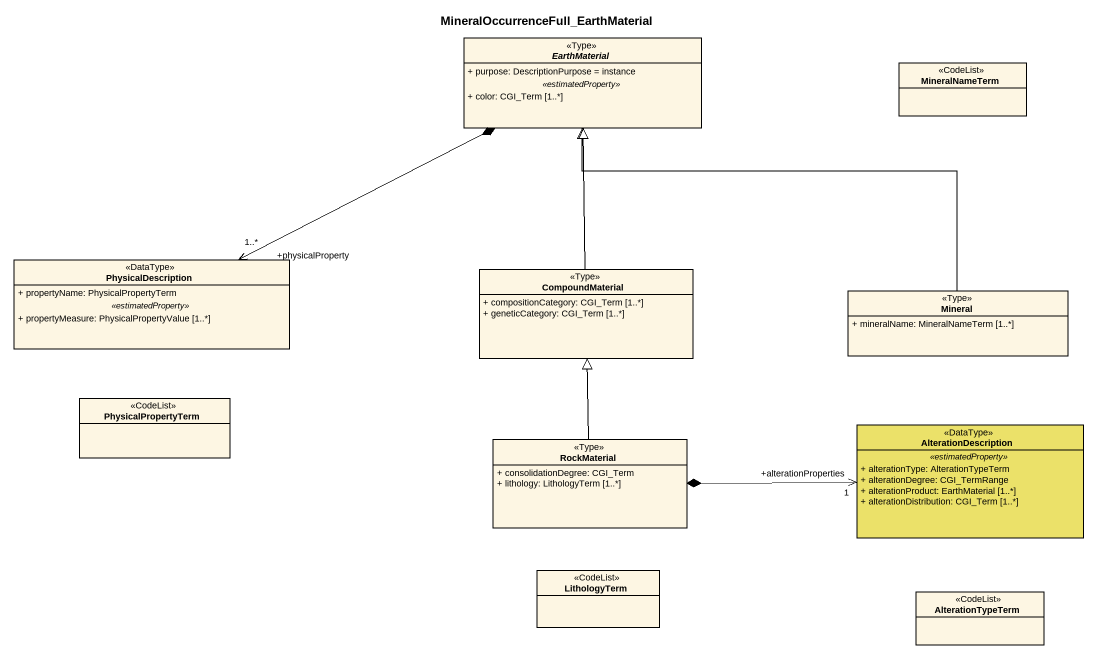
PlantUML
@startuml
title MineralOccurrenceFull_EarthMaterial
hide circle
hide empty members
skinparam classAttributeIconSize 0
abstract class EarthMaterial <<Type>> {
  + purpose: DescriptionPurpose = instance
  .. <<estimatedProperty>> ..
  + color: CGI_Term [1..*]
}
class MineralNameTerm <<CodeList>>
class PhysicalDescription <<DataType>> {
  + propertyName: PhysicalPropertyTerm
  .. <<estimatedProperty>> ..
  + propertyMeasure: PhysicalPropertyValue [1..*]
}
class CompoundMaterial <<Type>> {
  + compositionCategory: CGI_Term [1..*]
  + geneticCategory: CGI_Term [1..*]
}
class Mineral <<Type>> {
  + mineralName: MineralNameTerm [1..*]
}
class PhysicalPropertyTerm <<CodeList>>
class RockMaterial <<Type>> {
  + consolidationDegree: CGI_Term
  + lithology: LithologyTerm [1..*]
}
class AlterationDescription <<DataType>> #EBE169 {
  .. <<estimatedProperty>> ..
  + alterationType: AlterationTypeTerm
  + alterationDegree: CGI_TermRange
  + alterationProduct: EarthMaterial [1..*]
  + alterationDistribution: CGI_Term [1..*]
}
class LithologyTerm <<CodeList>>
class AlterationTypeTerm <<CodeList>>
EarthMaterial *-left-> "+physicalProperty\n1..*" PhysicalDescription
CompoundMaterial -up-|> EarthMaterial
Mineral -up-|> EarthMaterial
RockMaterial -up-|> CompoundMaterial
RockMaterial *-right-> "+alterationProperties\n1" AlterationDescription
@enduml
